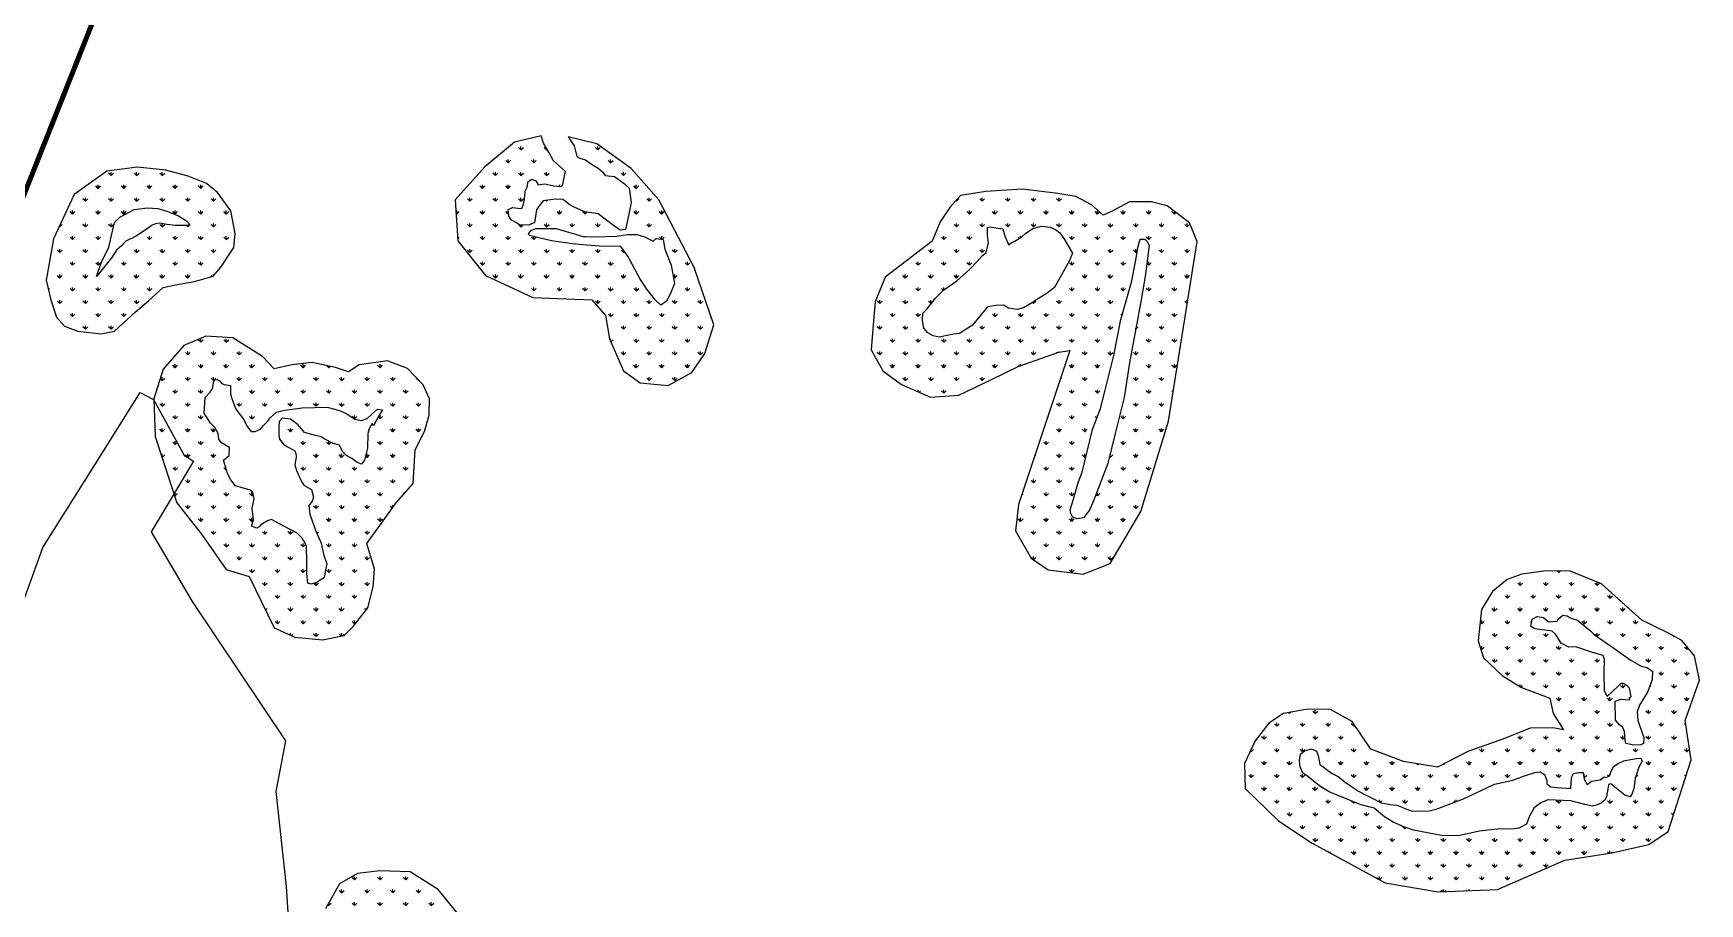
# Model space of a CAD drawing. Header units: metres. Extents: x 255476 to 378809, y 1739479 to 2227865.
# Drawn here: x 324383 to 326039, y 1831817 to 1832682 of the extents above; entities that cross this region are included whole.
import ezdxf

# ---------------------------------------------------------------- set-up
doc = ezdxf.new("R2010")
doc.units = ezdxf.units.M
doc.header["$MEASUREMENT"] = 0
for name, color, linetype in [('COASTLINE', 5, 'Continuous'), ('DISTRICT BOUNDRY', 86, 'Continuous'), ('MANGROOVE BUFFER ZONE', 120, 'Continuous')]:
    doc.layers.add(name, color=color, linetype=linetype)

msp = doc.modelspace()

# ---------------------------------------------------------------- hatches: boundary and pattern name
at = {"layer": 'MANGROOVE BUFFER ZONE'}
h = msp.add_hatch(dxfattribs=at)
h.set_pattern_fill('GRASS', color=256, scale=18)
h.paths.add_polyline_path([(325039.6, 1832449.5), (325004.3, 1832516.7), (324977, 1832547.8), (324942.9, 1832572.2), (324914.5, 1832579.4), (324917.6, 1832574.4), (324920.2, 1832570.3), (324923.1, 1832559.9), (324925.8, 1832558.1), (324931.5, 1832556.4), (324934.2, 1832554.6), (324938.5, 1832551.4), (324944.3, 1832548.1), (324948.4, 1832544.6), (324951.2, 1832541), (324960.5, 1832539.7), (324970.5, 1832532.7), (324975, 1832528.4), (324977.1, 1832514), (324974.6, 1832502.5), (324971.2, 1832487.2), (324966, 1832486.4), (324959.4, 1832491.3), (324944.1, 1832502.7), (324930.9, 1832504.6), (324924, 1832507.8), (324919.8, 1832509.8), (324915.9, 1832511.7), (324909.2, 1832516.9), (324901.3, 1832517.3), (324889.7, 1832515.6), (324885.4, 1832510.6), (324883, 1832506.7), (324880.8, 1832493.9), (324878.6, 1832493), (324875.4, 1832491.4), (324866.3, 1832491.7), (324857.7, 1832496.7), (324855.4, 1832500.4), (324854.6, 1832507.2), (324859.1, 1832508.9), (324864.4, 1832508.5), (324868.5, 1832508.2), (324869.8, 1832511.5), (324871.1, 1832517), (324871.6, 1832525.4), (324873.7, 1832529.1), (324874.5, 1832534.8), (324878.4, 1832537.2), (324882.1, 1832535.4), (324884.7, 1832531.7), (324891.3, 1832532.6), (324900.1, 1832530.6), (324906.8, 1832529.9), (324908.3, 1832530.5), (324909.4, 1832533.1), (324909.7, 1832536), (324911.6, 1832544.9), (324899.7, 1832555.3), (324895.4, 1832563.3), (324889.8, 1832572.9), (324887.4, 1832580.3), (324861.2, 1832573.9), (324831.5, 1832549.5), (324802.2, 1832516.8), (324804.8, 1832475.9), (324832.1, 1832441.4), (324879.3, 1832419.7), (324937.8, 1832417.4), (324951.3, 1832401.8), (324955.4, 1832378.6), (324969.2, 1832346.6), (324986, 1832334.9), (325013.6, 1832332.3), (325037.3, 1832345.1), (325050.1, 1832363.9), (325059, 1832392.3)])
h.paths.add_polyline_path([(324992.6, 1832427.9), (324985.5, 1832438.4), (324973.6, 1832460.8), (324966.8, 1832470.2), (324945.4, 1832470.7), (324928.7, 1832472), (324918.7, 1832472.8), (324897.9, 1832475.9), (324885.1, 1832479), (324878.6, 1832480.6), (324875.6, 1832481.3), (324875.1, 1832482.9), (324877.9, 1832486.4), (324882.7, 1832488.3), (324902.3, 1832488.1), (324912.4, 1832485.2), (324921.8, 1832482.5), (324929.2, 1832480.4), (324941.5, 1832479.8), (324962.5, 1832480.5), (324973.7, 1832482.2), (324982.7, 1832482.1), (324990.1, 1832480), (324998.7, 1832475.5), (325001.9, 1832478.2), (325008.8, 1832477.3), (325010.4, 1832467.5), (325016.8, 1832451.8), (325017.7, 1832446.3), (325019.9, 1832433.6), (325016.1, 1832423.7), (325012.1, 1832416.1), (325006.4, 1832412), (325001.1, 1832417)], flags=16)
h = msp.add_hatch(dxfattribs=at)
h.set_pattern_fill('GRASS', color=256, scale=18)
h.paths.add_polyline_path([(324569.3, 1832449.6), (324582.1, 1832469.4), (324583.5, 1832483.2), (324579.1, 1832505.6), (324566, 1832523.8), (324555.2, 1832532.9), (324536.8, 1832540.2), (324514.7, 1832546.3), (324486.4, 1832549), (324455.9, 1832545.3), (324423.6, 1832521.9), (324402.9, 1832478), (324395.8, 1832437), (324400.5, 1832417.2), (324406.1, 1832400), (324413.9, 1832391.2), (324427.3, 1832386.2), (324450.4, 1832383.5), (324463.8, 1832386.3), (324484.2, 1832405), (324497.6, 1832416.2), (324512.1, 1832429.7), (324524.2, 1832432.3), (324543, 1832435.5), (324561.7, 1832440.9)])
h.paths.add_polyline_path([(324524.1, 1832491.3), (324515.8, 1832492), (324508.6, 1832493.6), (324504.5, 1832492.8), (324501, 1832491.4), (324494.2, 1832486.4), (324484.4, 1832480.4), (324474.8, 1832475.5), (324471.1, 1832471.3), (324465.7, 1832466.8), (324461.1, 1832459.3), (324458.3, 1832455.9), (324445.9, 1832440.6), (324450.4, 1832454.1), (324457.9, 1832469.5), (324461.8, 1832485.4), (324463.6, 1832494), (324468.8, 1832499.3), (324483.1, 1832507.2), (324496.5, 1832508.8), (324506.8, 1832508), (324515.5, 1832505.5), (324527.2, 1832500.9), (324535.3, 1832495.9), (324538.4, 1832492.2), (324536.4, 1832491.1)], flags=16)
h = msp.add_hatch(dxfattribs=at)
h.set_pattern_fill('GRASS', color=256, scale=18)
h.paths.add_polyline_path([(325539.4, 1832475.4), (325531.7, 1832493.9), (325509.5, 1832510.6), (325493.5, 1832514.6), (325472.2, 1832514.8), (325454.1, 1832505.2), (325445.8, 1832501.4), (325434.2, 1832511.7), (325418.8, 1832520.1), (325400.8, 1832523.1), (325365.9, 1832527.3), (325329.4, 1832525.1), (325304.2, 1832521), (325293.4, 1832508.9), (325284, 1832494.9), (325276.1, 1832475.5), (325229.2, 1832439.9), (325219.3, 1832415.3), (325217.7, 1832396.3), (325215.5, 1832367.7), (325227, 1832346.8), (325245.4, 1832333), (325274.4, 1832320.7), (325302.6, 1832322.4), (325334.8, 1832338.1), (325361.6, 1832351), (325402, 1832365.3), (325412.7, 1832367.1), (325361.9, 1832213.9), (325358.8, 1832187.7), (325374.2, 1832160.4), (325391.1, 1832149.1), (325426, 1832144.5), (325452.8, 1832155.4), (325483.3, 1832207.1), (325510.7, 1832296.7)])
h.paths.add_polyline_path([(325266.8, 1832404), (325271.1, 1832408.4), (325279.4, 1832418.9), (325287.3, 1832426.8), (325300.6, 1832436.1), (325310.1, 1832444.8), (325313.5, 1832447.9), (325320.8, 1832455.4), (325325.6, 1832460.9), (325329.5, 1832464.2), (325332.1, 1832473.8), (325331, 1832481.3), (325331.1, 1832489.1), (325333.7, 1832489.8), (325343.5, 1832488.2), (325346.3, 1832487.8), (325347.9, 1832481.9), (325348.9, 1832479), (325350.6, 1832475.5), (325351.9, 1832472.1), (325354.6, 1832474.1), (325357.4, 1832475.2), (325365.3, 1832480.2), (325368.6, 1832483.1), (325375.9, 1832488.3), (325384.7, 1832490.5), (325393.1, 1832489.6), (325398.7, 1832487.1), (325402.7, 1832484), (325406.7, 1832478.4), (325415.4, 1832463.7), (325412.3, 1832456.5), (325402.8, 1832439.2), (325397.4, 1832429.4), (325389.2, 1832423.2), (325381.7, 1832418.5), (325374.7, 1832414.1), (325366.9, 1832409.2), (325360.4, 1832407.6), (325351.7, 1832409), (325347, 1832412.1), (325339.3, 1832411.6), (325331.1, 1832410.2), (325316.1, 1832392.2), (325303, 1832384), (325297.2, 1832383.3), (325283, 1832380.1), (325277, 1832381.5), (325271.6, 1832384.5), (325267.7, 1832389.3), (325266.4, 1832396.7)], flags=16)
h.paths.add_polyline_path([(325456.5, 1832362.1), (325463.3, 1832397.7), (325473.9, 1832435), (325478.4, 1832456.6), (325480.4, 1832469.3), (325482.5, 1832477.5), (325487.2, 1832477.6), (325489.7, 1832475.4), (325491.7, 1832471.7), (325491, 1832466), (325487.7, 1832440.4), (325483.5, 1832417.4), (325472.2, 1832354.6), (325466.7, 1832320.3), (325457.8, 1832284.6), (325450.5, 1832254.8), (325436.4, 1832217.4), (325432.4, 1832208.3), (325429.2, 1832204.5), (325426.8, 1832200.8), (325419.8, 1832199.6), (325415.3, 1832201.8), (325413.7, 1832204.8), (325413.2, 1832208.7), (325416, 1832218.1), (325421, 1832235.9), (325424.9, 1832245.9), (325435.2, 1832288.3), (325443.4, 1832309.4), (325447.6, 1832326.2)], flags=16)
h = msp.add_hatch(dxfattribs=at)
h.set_pattern_fill('GRASS', color=256, scale=18)
h.paths.add_polyline_path([(324771.5, 1832286.3), (324776.3, 1832302.6), (324776.7, 1832318.8), (324770.3, 1832332.7), (324754.7, 1832349.1), (324735, 1832356.8), (324706.7, 1832352.6), (324696, 1832345.8), (324683.2, 1832350), (324660, 1832354.9), (324639.9, 1832352.8), (324622.2, 1832348.6), (324610.7, 1832360.9), (324581.1, 1832379.6), (324554.4, 1832381.1), (324532.4, 1832371.8), (324511.9, 1832348.5), (324502.9, 1832319), (324504.1, 1832281.4), (324525.6, 1832215.7), (324550.1, 1832184.3), (324574.6, 1832149.3), (324597.5, 1832142.3), (324622.2, 1832091.3), (324642.8, 1832082), (324670.4, 1832079.3), (324691.7, 1832083.8), (324700.9, 1832092.5), (324715.5, 1832111.2), (324720.7, 1832132.2), (324722.1, 1832149.7), (324714.4, 1832175), (324725.5, 1832190.6), (324743.1, 1832215.2), (324760.4, 1832234.8), (324762.5, 1832268.2)])
h.paths.add_polyline_path([(324559, 1832294.6), (324552.8, 1832304.8), (324553.9, 1832320.1), (324558.6, 1832325.5), (324561.4, 1832329.8), (324561.9, 1832335.4), (324563.4, 1832337.8), (324565.4, 1832338.1), (324567.9, 1832336.9), (324570.2, 1832334.2), (324572.6, 1832333.1), (324578.8, 1832332), (324578.8, 1832323.5), (324580.5, 1832318.3), (324582.2, 1832313.9), (324583.9, 1832309.4), (324587.1, 1832304.5), (324592.3, 1832298.4), (324595.4, 1832291.4), (324599.3, 1832286.3), (324603.4, 1832286.3), (324608.6, 1832288.7), (324611.3, 1832292.1), (324615.6, 1832296.5), (324618.5, 1832300.4), (324624.7, 1832305.7), (324632.7, 1832307.5), (324650, 1832309.8), (324675.1, 1832310.5), (324682.6, 1832308.5), (324688.9, 1832306.8), (324695.6, 1832303.3), (324702.4, 1832298.7), (324708.9, 1832297.5), (324714.6, 1832299.4), (324719, 1832303.4), (324725, 1832308.8), (324729.8, 1832308.1), (324726.3, 1832301.9), (324720.9, 1832292.2), (324719.8, 1832294.4), (324716.8, 1832289.1), (324715.3, 1832284.6), (324714.9, 1832269.8), (324712, 1832258), (324709.2, 1832254.1), (324704.8, 1832255.6), (324699.6, 1832259.7), (324694.1, 1832262.7), (324690.2, 1832266.7), (324687.2, 1832272.7), (324680.9, 1832274.6), (324672.5, 1832278.7), (324669.1, 1832281), (324663.5, 1832282.5), (324652.4, 1832285.5), (324646, 1832293), (324638.5, 1832298.7), (324630.3, 1832299.6), (324627.4, 1832296.4), (324626.9, 1832290.6), (324626.8, 1832283), (324627.6, 1832278.9), (324631.6, 1832273.8), (324635, 1832271.6), (324642.4, 1832267.5), (324643.8, 1832265), (324644.1, 1832261.1), (324642.9, 1832253.2), (324644.4, 1832247.7), (324649.6, 1832236.6), (324651.9, 1832233.2), (324659.3, 1832228.9), (324661.5, 1832221.2), (324660.1, 1832217.3), (324656.8, 1832212.8), (324657.7, 1832204.3), (324663.5, 1832188.5), (324669, 1832175.6), (324671.7, 1832163.3), (324674.7, 1832155.2), (324671.9, 1832141.3), (324664.7, 1832136.4), (324659.1, 1832134.7), (324655.8, 1832135.7), (324654.9, 1832145.1), (324654.7, 1832156), (324654.3, 1832172.8), (324650.1, 1832180.6), (324645.2, 1832185.3), (324631.8, 1832192.5), (324619.7, 1832198.9), (324615.6, 1832197.6), (324609.2, 1832193.8), (324607.5, 1832191.6), (324605.2, 1832190.5), (324599.8, 1832192.5), (324601.8, 1832198.7), (324600.4, 1832210.2), (324602.3, 1832219.6), (324601, 1832225.8), (324598.3, 1832228), (324584, 1832232.6), (324579.4, 1832238.5), (324575.9, 1832244.8), (324572.1, 1832257.9), (324577.5, 1832262.7), (324577.8, 1832270.7), (324570.1, 1832275.2), (324567.2, 1832278.9), (324566.6, 1832284.5), (324563.5, 1832290.3)], flags=16)
h = msp.add_hatch(dxfattribs=at)
h.set_pattern_fill('GRASS', color=256, scale=18)
h.paths.add_polyline_path([(326030.2, 1831960), (326024, 1831999.3), (326038.5, 1832039.2), (326033.4, 1832063.4), (326020.9, 1832078.7), (326007, 1832086.5), (325981.1, 1832098.8), (325941, 1832135.2), (325909.8, 1832147.5), (325885.9, 1832148), (325861.7, 1832144.8), (325847.1, 1832139.3), (325832.8, 1832127.3), (325821.8, 1832109.5), (325818.4, 1832078.4), (325823.9, 1832061.6), (325842.3, 1832044.1), (325860.8, 1832032.5), (325889.6, 1832021.5), (325892.9, 1832006.3), (325903.1, 1831990), (325892.6, 1831991.9), (325870, 1831991.5), (325842.9, 1831980.8), (325808.1, 1831968.4), (325777.9, 1831952.8), (325744.2, 1831958.4), (325711.7, 1831970.7), (325693.4, 1831998.4), (325671.1, 1832010.4), (325647.3, 1832010.3), (325625.2, 1832006.1), (325610.6, 1831996.6), (325596.8, 1831979), (325586.4, 1831956.5), (325586.9, 1831931.5), (325620.1, 1831899.5), (325653.4, 1831877.2), (325725.9, 1831837.9), (325778.6, 1831829.1), (325837.5, 1831831.4), (325904.5, 1831860.4), (325951.3, 1831867.8), (325988, 1831876.1), (326007.2, 1831889)])
h.paths.add_polyline_path([(325671.1, 1831928), (325667.1, 1831930.4), (325662, 1831933.4), (325654.8, 1831939), (325648.8, 1831943.9), (325644.3, 1831946.9), (325641.5, 1831953.3), (325641.1, 1831959.5), (325641.8, 1831965.7), (325645.8, 1831969), (325652.8, 1831971), (325657.7, 1831968.9), (325659.5, 1831964.4), (325661.3, 1831955.4), (325664.4, 1831953.1), (325668.8, 1831949.9), (325673.5, 1831946.5), (325679.4, 1831943.5), (325682.5, 1831941.4), (325686.3, 1831938.1), (325692.6, 1831933.6), (325699.7, 1831928.9), (325706.6, 1831925.4), (325712.5, 1831922.4), (325722, 1831917.5), (325731.4, 1831915.7), (325737.4, 1831915.2), (325741.3, 1831913.7), (325745.7, 1831911.9), (325752.8, 1831909), (325769.7, 1831909.5), (325776.6, 1831911.1), (325804, 1831921.3), (325834.8, 1831935.8), (325852.8, 1831940.1), (325864.5, 1831944.4), (325874.8, 1831947.6), (325880.2, 1831948.2), (325884.5, 1831945.7), (325886.6, 1831939.7), (325886.8, 1831936.4), (325890.8, 1831933.2), (325896.5, 1831932.7), (325910.5, 1831931.7), (325911.3, 1831942.5), (325913.1, 1831946.4), (325918.2, 1831947.5), (325922.9, 1831947.6), (325923.8, 1831941), (325926.6, 1831935.7), (325931.2, 1831938.8), (325939.7, 1831940.3), (325943.7, 1831943.1), (325945.5, 1831942.5), (325948.8, 1831944.1), (325950.4, 1831947.8), (325952.9, 1831953.4), (325957.5, 1831956.4), (325963.2, 1831959.1), (325968.1, 1831960.1), (325975.7, 1831961.6), (325980.2, 1831961.7), (325981.3, 1831958.7), (325978, 1831952.8), (325974.4, 1831941.7), (325973, 1831931.7), (325971.6, 1831926.7), (325969.5, 1831923.3), (325964, 1831925.1), (325956, 1831931.7), (325950.3, 1831936.4), (325948.1, 1831935.7), (325947.6, 1831933), (325946.1, 1831923.6), (325944.2, 1831920.2), (325940.9, 1831917.4), (325937.8, 1831915.6), (325931.9, 1831914), (325924.5, 1831915.9), (325910.4, 1831919.3), (325887.8, 1831920.3), (325880.8, 1831917.3), (325874, 1831912.6), (325869.1, 1831903.4), (325866.5, 1831896.1), (325859, 1831892.3), (325854.2, 1831891.5), (325837.3, 1831891.1), (325819.9, 1831889.2), (325798.7, 1831884.7), (325781.9, 1831884.8), (325754.2, 1831890.2), (325744.7, 1831893.6), (325733.9, 1831898.2), (325725.3, 1831903.4), (325715.1, 1831912.1), (325711, 1831913.2), (325702.1, 1831915.5), (325690.7, 1831920), (325679.5, 1831924.6)], flags=16)
h.paths.add_polyline_path([(325870.9, 1832092.8), (325872, 1832100), (325877, 1832102.7), (325883.4, 1832101.6), (325888.3, 1832097.3), (325896.9, 1832098), (325897.9, 1832100.1), (325902.7, 1832103.8), (325906.8, 1832103.4), (325909.7, 1832101.3), (325917.2, 1832099), (325930.2, 1832088.4), (325933.8, 1832084.7), (325953.1, 1832071.1), (325969.3, 1832059.6), (325980.5, 1832053.1), (325986.1, 1832051.8), (325991.7, 1832048.3), (325991.2, 1832040.1), (325987, 1832028), (325978.9, 1832014.5), (325976.3, 1832007.7), (325977.2, 1831999.1), (325983.2, 1831982.2), (325982.7, 1831976.4), (325980, 1831975), (325973, 1831974.6), (325965.1, 1831976.5), (325964.4, 1831979.8), (325963.8, 1831988.2), (325961.8, 1831993), (325959.1, 1831994.5), (325954.8, 1831999.6), (325954.5, 1832018.3), (325960, 1832020.5), (325969, 1832019.7), (325968.9, 1832022.1), (325970.6, 1832022.8), (325968.7, 1832031.4), (325967.4, 1832032.6), (325965, 1832034.7), (325962.7, 1832036), (325960.7, 1832036), (325959.3, 1832035.1), (325958, 1832033.8), (325946.7, 1832023.2), (325943.9, 1832028.6), (325943.6, 1832047), (325944.1, 1832059.7), (325942.6, 1832063.8), (325931.9, 1832066.7), (325915.6, 1832072.5), (325908.6, 1832072.1), (325900.9, 1832076.2), (325895.4, 1832084.9), (325891.9, 1832087.9), (325874.6, 1832090.2)], flags=16)
h = msp.add_hatch(dxfattribs=at)
h.set_pattern_fill('GRASS', color=256, scale=18)
h.paths.add_polyline_path([(324913.8, 1831631.3), (324924.5, 1831649.2), (324932.5, 1831665.5), (324930.9, 1831687.6), (324923.6, 1831707.7), (324916.4, 1831739.2), (324913.2, 1831765.8), (324908.9, 1831779.4), (324897.7, 1831794.5), (324881.8, 1831803.8), (324862.1, 1831804.3), (324842.3, 1831801), (324828.6, 1831789.2), (324815.3, 1831777.1), (324812.7, 1831797.5), (324785.1, 1831831.4), (324757.3, 1831848.7), (324727.3, 1831850), (324705.2, 1831847.1), (324687.1, 1831837), (324673.3, 1831812), (324675.1, 1831785.1), (324697.6, 1831741.9), (324702.8, 1831711.6), (324711.8, 1831696.9), (324716.5, 1831687.4), (324708.3, 1831631.5), (324711.6, 1831582.5), (324724.6, 1831541.9), (324739.7, 1831513.2), (324758.6, 1831497.1), (324774.9, 1831489.5), (324789.2, 1831484.4), (324793.1, 1831418.7), (324797.2, 1831386.4), (324803.5, 1831366.6), (324817.4, 1831349.9), (324848.9, 1831340.4), (324868.3, 1831341.3), (324890.2, 1831354.7), (324899.2, 1831375.4), (324915.4, 1831401.5), (324918.1, 1831473.5), (324933.6, 1831506.4), (324933.8, 1831578.6)])
h.paths.add_polyline_path([(324766.3, 1831594.6), (324768.2, 1831601.4), (324781.8, 1831601.7), (324787.7, 1831616.1), (324785.3, 1831620.5), (324771.8, 1831622.6), (324763.3, 1831624.8), (324762.5, 1831632.2), (324764.8, 1831663.3), (324768.3, 1831689.3), (324772.8, 1831695.3), (324776.9, 1831700.6), (324778.8, 1831707), (324776.3, 1831715.4), (324772.3, 1831718.3), (324759.7, 1831727.2), (324751.2, 1831731.6), (324749.2, 1831740.1), (324750.4, 1831755.5), (324751.5, 1831768.8), (324748.6, 1831773.5), (324741.3, 1831780.5), (324734.2, 1831786.9), (324727.1, 1831793.2), (324724.3, 1831798.4), (324724.5, 1831803.6), (324724.6, 1831805.3), (324729.3, 1831803.3), (324734, 1831798), (324741.4, 1831794), (324748.7, 1831790.1), (324752.9, 1831785.6), (324760.6, 1831782.8), (324765, 1831781.2), (324767.7, 1831779.1), (324766.4, 1831772), (324767.1, 1831767.6), (324770, 1831762.7), (324775.9, 1831751.2), (324780.5, 1831738.2), (324786.5, 1831726.3), (324792.4, 1831714.5), (324796.1, 1831711.1), (324798.3, 1831692.8), (324799, 1831678.7), (324801.5, 1831655.5), (324801.7, 1831642), (324806.6, 1831620.8), (324811.4, 1831611.4), (324817, 1831608.3), (324821.2, 1831607.7), (324825.3, 1831608.1), (324827.9, 1831609.2), (324827.1, 1831616.9), (324837.2, 1831621.7), (324841.5, 1831625.4), (324844.2, 1831628.5), (324843.3, 1831637.9), (324841.2, 1831660.3), (324834.4, 1831680), (324837.7, 1831692.9), (324845.7, 1831696.5), (324851.5, 1831703.7), (324850.3, 1831710.6), (324851.5, 1831721.1), (324852.2, 1831733.7), (324857.2, 1831744.6), (324858.4, 1831748), (324860.9, 1831755), (324865, 1831756.7), (324870.9, 1831760.6), (324873, 1831755.6), (324872.7, 1831737.1), (324871, 1831706.2), (324873.9, 1831697.6), (324878, 1831695), (324880.3, 1831691.3), (324881.7, 1831684.6), (324878.8, 1831676.5), (324872.8, 1831664.6), (324869.6, 1831660.3), (324867.7, 1831654.4), (324871.2, 1831619.6), (324871.3, 1831612.4), (324879.6, 1831603.4), (324887, 1831600), (324889.6, 1831590.1), (324887, 1831583.7), (324886.3, 1831575), (324890.1, 1831564.3), (324889.4, 1831550.3), (324888.4, 1831538.7), (324885.2, 1831530.9), (324885.3, 1831522.1), (324885.4, 1831505.5), (324883.3, 1831503.6), (324878.1, 1831503), (324875.5, 1831500), (324870.8, 1831490.9), (324868.1, 1831472.4), (324866.8, 1831444.2), (324864.1, 1831441.3), (324863.6, 1831435.9), (324861.5, 1831414.7), (324857.5, 1831405.5), (324853.4, 1831400.9), (324848.2, 1831391.9), (324843.1, 1831385.6), (324837.6, 1831385.8), (324838, 1831403.6), (324845.8, 1831414.2), (324844.2, 1831437.6), (324841.6, 1831444.6), (324841.3, 1831473.5), (324838.4, 1831480.5), (324838.9, 1831491.3), (324842.1, 1831499.8), (324842.3, 1831515.7), (324846.7, 1831528.3), (324846, 1831531.5), (324846, 1831546), (324843.5, 1831556.2), (324841.1, 1831566.1), (324837.4, 1831569.6), (324830.7, 1831570.4), (324824.3, 1831567.4), (324815.7, 1831565.2), (324811.8, 1831560.4), (324805.6, 1831550.2), (324800.9, 1831543.7), (324795.7, 1831541.8), (324791.3, 1831542), (324786.7, 1831545.7), (324784, 1831550.7), (324782.1, 1831560.7), (324780.8, 1831572.6), (324777, 1831584.7), (324770.8, 1831586.9)], flags=16)

# ---------------------------------------------------------------- linework, layer by layer
at = {"layer": 'COASTLINE', "color": 1, "flags": 128}
msp.add_lwpolyline([(324498.4, 1832835.1, 5, 5, 0), (324345.5, 1832450.8, 5, 5, 0), (324207.4, 1832267.8, 5, 5, 0), (324152.9, 1832199.7, 5, 5, 0), (324129.9, 1832170.9, 5, 5, 0), (324105.1, 1832024.4, 5, 5, 0), (322764.6, 1830504.6, 5, 5, 0)], format="xyseb", dxfattribs=at)
at = {"layer": 'DISTRICT BOUNDRY'}
msp.add_polyline3d([(324367.7, 1832102.3, 0), (324392.4, 1832171.3, 0), (324444.7, 1832254.3, 0), (324489.3, 1832325.1, 0), (324502.3, 1832318.3, 0), (324533.1, 1832262.2, 0), (324537.7, 1832259.6, 0), (324542.3, 1832257.1, 0), (324500.1, 1832186.6, 0), (324540.7, 1832117.4, 0), (324633.5, 1831979, 0), (324623.9, 1831928.6, 0), (324634.1, 1831834.3, 0), (324646.3, 1831644.6, 0)], dxfattribs=at)
at = {"layer": 'MANGROOVE BUFFER ZONE'}
for points in [[(325039.6, 1832449.5), (325004.3, 1832516.7), (324977, 1832547.8), (324942.9, 1832572.2), (324914.5, 1832579.4), (324917.6, 1832574.4), (324920.2, 1832570.3), (324923.1, 1832559.9), (324925.8, 1832558.1), (324931.5, 1832556.4), (324934.2, 1832554.6), (324938.5, 1832551.4), (324944.3, 1832548.1), (324948.4, 1832544.6), (324951.2, 1832541), (324960.5, 1832539.7), (324970.5, 1832532.7), (324975, 1832528.4), (324977.1, 1832514), (324974.6, 1832502.5), (324971.2, 1832487.2), (324966, 1832486.4), (324959.4, 1832491.3), (324944.1, 1832502.7), (324930.9, 1832504.6), (324924, 1832507.8), (324919.8, 1832509.8), (324915.9, 1832511.7), (324909.2, 1832516.9), (324901.3, 1832517.3), (324889.7, 1832515.6), (324885.4, 1832510.6), (324883, 1832506.7), (324880.8, 1832493.9), (324878.6, 1832493), (324875.4, 1832491.4), (324866.3, 1832491.7), (324857.7, 1832496.7), (324855.4, 1832500.4), (324854.6, 1832507.2), (324859.1, 1832508.9), (324864.4, 1832508.5), (324868.5, 1832508.2), (324869.8, 1832511.5), (324871.1, 1832517), (324871.6, 1832525.4), (324873.7, 1832529.1), (324874.5, 1832534.8), (324878.4, 1832537.2), (324882.1, 1832535.4), (324884.7, 1832531.7), (324891.3, 1832532.6), (324900.1, 1832530.6), (324906.8, 1832529.9), (324908.3, 1832530.5), (324909.4, 1832533.1), (324909.7, 1832536), (324911.6, 1832544.9), (324899.7, 1832555.3), (324895.4, 1832563.3), (324889.8, 1832572.9), (324887.4, 1832580.3), (324861.2, 1832573.9), (324831.5, 1832549.5), (324802.2, 1832516.8), (324804.8, 1832475.9), (324832.1, 1832441.4), (324879.3, 1832419.7), (324937.8, 1832417.4), (324951.3, 1832401.8), (324955.4, 1832378.6), (324969.2, 1832346.6), (324986, 1832334.9), (325013.6, 1832332.3), (325037.3, 1832345.1), (325050.1, 1832363.9), (325059, 1832392.3)], [(324561.7, 1832440.9), (324569.3, 1832449.6), (324582.1, 1832469.4), (324583.5, 1832483.2), (324579.1, 1832505.6), (324566, 1832523.8), (324555.2, 1832532.9), (324536.8, 1832540.2), (324514.7, 1832546.3), (324486.4, 1832549), (324455.9, 1832545.3), (324423.6, 1832521.9), (324402.9, 1832478), (324395.8, 1832437), (324400.5, 1832417.2), (324406.1, 1832400), (324413.9, 1832391.2), (324427.3, 1832386.2), (324450.4, 1832383.5), (324463.8, 1832386.3), (324484.2, 1832405), (324497.6, 1832416.2), (324512.1, 1832429.7), (324524.2, 1832432.3), (324543, 1832435.5)], [(325539.4, 1832475.4), (325531.7, 1832493.9), (325509.5, 1832510.6), (325493.5, 1832514.6), (325472.2, 1832514.8), (325454.1, 1832505.2), (325445.8, 1832501.4), (325434.2, 1832511.7), (325418.8, 1832520.1), (325400.8, 1832523.1), (325365.9, 1832527.3), (325329.4, 1832525.1), (325304.2, 1832521), (325293.4, 1832508.9), (325284, 1832494.9), (325276.1, 1832475.5), (325229.2, 1832439.9), (325219.3, 1832415.3), (325217.7, 1832396.3), (325215.5, 1832367.7), (325227, 1832346.8), (325245.4, 1832333), (325274.4, 1832320.7), (325302.6, 1832322.4), (325334.8, 1832338.1), (325361.6, 1832351), (325402, 1832365.3), (325412.7, 1832367.1), (325361.9, 1832213.9), (325358.8, 1832187.7), (325374.2, 1832160.4), (325391.1, 1832149.1), (325426, 1832144.5), (325452.8, 1832155.4), (325483.3, 1832207.1), (325510.7, 1832296.7)], [(324445.9, 1832440.6), (324450.4, 1832454.1), (324457.9, 1832469.5), (324461.8, 1832485.4), (324463.6, 1832494), (324468.8, 1832499.3), (324483.1, 1832507.2), (324496.5, 1832508.8), (324506.8, 1832508), (324515.5, 1832505.5), (324527.2, 1832500.9), (324535.3, 1832495.9), (324538.4, 1832492.2), (324536.4, 1832491.1), (324524.1, 1832491.3), (324515.8, 1832492), (324508.6, 1832493.6), (324504.5, 1832492.8), (324501, 1832491.4), (324494.2, 1832486.4), (324484.4, 1832480.4), (324474.8, 1832475.5), (324471.1, 1832471.3), (324465.7, 1832466.8), (324461.1, 1832459.3), (324458.3, 1832455.9)], [(324985.5, 1832438.4), (324973.6, 1832460.8), (324966.8, 1832470.2), (324945.4, 1832470.7), (324928.7, 1832472), (324918.7, 1832472.8), (324897.9, 1832475.9), (324885.1, 1832479), (324878.6, 1832480.6), (324875.6, 1832481.3), (324875.1, 1832482.9), (324877.9, 1832486.4), (324882.7, 1832488.3), (324902.3, 1832488.1), (324912.4, 1832485.2), (324921.8, 1832482.5), (324929.2, 1832480.4), (324941.5, 1832479.8), (324962.5, 1832480.5), (324973.7, 1832482.2), (324982.7, 1832482.1), (324990.1, 1832480), (324998.7, 1832475.5), (325001.9, 1832478.2), (325008.8, 1832477.3), (325010.4, 1832467.5), (325016.8, 1832451.8), (325017.7, 1832446.3), (325019.9, 1832433.6), (325016.1, 1832423.7), (325012.1, 1832416.1), (325006.4, 1832412), (325001.1, 1832417), (324992.6, 1832427.9)], [(325402.8, 1832439.2), (325397.4, 1832429.4), (325389.2, 1832423.2), (325381.7, 1832418.5), (325374.7, 1832414.1), (325366.9, 1832409.2), (325360.4, 1832407.6), (325351.7, 1832409), (325347, 1832412.1), (325339.3, 1832411.6), (325331.1, 1832410.2), (325316.1, 1832392.2), (325303, 1832384), (325297.2, 1832383.3), (325283, 1832380.1), (325277, 1832381.5), (325271.6, 1832384.5), (325267.7, 1832389.3), (325266.4, 1832396.7), (325266.8, 1832404), (325271.1, 1832408.4), (325279.4, 1832418.9), (325287.3, 1832426.8), (325300.6, 1832436.1), (325310.1, 1832444.8), (325313.5, 1832447.9), (325320.8, 1832455.4), (325325.6, 1832460.9), (325329.5, 1832464.2), (325332.1, 1832473.8), (325331, 1832481.3), (325331.1, 1832489.1), (325333.7, 1832489.8), (325343.5, 1832488.2), (325346.3, 1832487.8), (325347.9, 1832481.9), (325348.9, 1832479), (325350.6, 1832475.5), (325351.9, 1832472.1), (325354.6, 1832474.1), (325357.4, 1832475.2), (325365.3, 1832480.2), (325368.6, 1832483.1), (325375.9, 1832488.3), (325384.7, 1832490.5), (325393.1, 1832489.6), (325398.7, 1832487.1), (325402.7, 1832484), (325406.7, 1832478.4), (325415.4, 1832463.7), (325412.3, 1832456.5)], [(325473.9, 1832435), (325478.4, 1832456.6), (325480.4, 1832469.3), (325482.5, 1832477.5), (325487.2, 1832477.6), (325489.7, 1832475.4), (325491.7, 1832471.7), (325491, 1832466), (325487.7, 1832440.4), (325483.5, 1832417.4), (325472.2, 1832354.6), (325466.7, 1832320.3), (325457.8, 1832284.6), (325450.5, 1832254.8), (325436.4, 1832217.4), (325432.4, 1832208.3), (325429.2, 1832204.5), (325426.8, 1832200.8), (325419.8, 1832199.6), (325415.3, 1832201.8), (325413.7, 1832204.8), (325413.2, 1832208.7), (325416, 1832218.1), (325421, 1832235.9), (325424.9, 1832245.9), (325435.2, 1832288.3), (325443.4, 1832309.4), (325447.6, 1832326.2), (325456.5, 1832362.1), (325463.3, 1832397.7)], [(324762.5, 1832268.2), (324771.5, 1832286.3), (324776.3, 1832302.6), (324776.7, 1832318.8), (324770.3, 1832332.7), (324754.7, 1832349.1), (324735, 1832356.8), (324706.7, 1832352.6), (324696, 1832345.8), (324683.2, 1832350), (324660, 1832354.9), (324639.9, 1832352.8), (324622.2, 1832348.6), (324610.7, 1832360.9), (324581.1, 1832379.6), (324554.4, 1832381.1), (324532.4, 1832371.8), (324511.9, 1832348.5), (324502.9, 1832319), (324504.1, 1832281.4), (324525.6, 1832215.7), (324550.1, 1832184.3), (324574.6, 1832149.3), (324597.5, 1832142.3), (324622.2, 1832091.3), (324642.8, 1832082), (324670.4, 1832079.3), (324691.7, 1832083.8), (324700.9, 1832092.5), (324715.5, 1832111.2), (324720.7, 1832132.2), (324722.1, 1832149.7), (324714.4, 1832175), (324725.5, 1832190.6), (324743.1, 1832215.2), (324760.4, 1832234.8)], [(324572.1, 1832257.9), (324577.5, 1832262.7), (324577.8, 1832270.7), (324570.1, 1832275.2), (324567.2, 1832278.9), (324566.6, 1832284.5), (324563.5, 1832290.3), (324559, 1832294.6), (324552.8, 1832304.8), (324553.9, 1832320.1), (324558.6, 1832325.5), (324561.4, 1832329.8), (324561.9, 1832335.4), (324563.4, 1832337.8), (324565.4, 1832338.1), (324567.9, 1832336.9), (324570.2, 1832334.2), (324572.6, 1832333.1), (324578.8, 1832332), (324578.8, 1832323.5), (324580.5, 1832318.3), (324582.2, 1832313.9), (324583.9, 1832309.4), (324587.1, 1832304.5), (324592.3, 1832298.4), (324595.4, 1832291.4), (324599.3, 1832286.3), (324603.4, 1832286.3), (324608.6, 1832288.7), (324611.3, 1832292.1), (324615.6, 1832296.5), (324618.5, 1832300.4), (324624.7, 1832305.7), (324632.7, 1832307.5), (324650, 1832309.8), (324675.1, 1832310.5), (324682.6, 1832308.5), (324688.9, 1832306.8), (324695.6, 1832303.3), (324702.4, 1832298.7), (324708.9, 1832297.5), (324714.6, 1832299.4), (324719, 1832303.4), (324725, 1832308.8), (324729.8, 1832308.1), (324726.3, 1832301.9), (324720.9, 1832292.2), (324719.8, 1832294.4), (324716.8, 1832289.1), (324715.3, 1832284.6), (324714.9, 1832269.8), (324712, 1832258), (324709.2, 1832254.1), (324704.8, 1832255.6), (324699.6, 1832259.7), (324694.1, 1832262.7), (324690.2, 1832266.7), (324687.2, 1832272.7), (324680.9, 1832274.6), (324672.5, 1832278.7), (324669.1, 1832281), (324663.5, 1832282.5), (324652.4, 1832285.5), (324646, 1832293), (324638.5, 1832298.7), (324630.3, 1832299.6), (324627.4, 1832296.4), (324626.9, 1832290.6), (324626.8, 1832283), (324627.6, 1832278.9), (324631.6, 1832273.8), (324635, 1832271.6), (324642.4, 1832267.5), (324643.8, 1832265), (324644.1, 1832261.1), (324642.9, 1832253.2), (324644.4, 1832247.7), (324649.6, 1832236.6), (324651.9, 1832233.2), (324659.3, 1832228.9), (324661.5, 1832221.2), (324660.1, 1832217.3), (324656.8, 1832212.8), (324657.7, 1832204.3), (324663.5, 1832188.5), (324669, 1832175.6), (324671.7, 1832163.3), (324674.7, 1832155.2), (324671.9, 1832141.3), (324664.7, 1832136.4), (324659.1, 1832134.7), (324655.8, 1832135.7), (324654.9, 1832145.1), (324654.7, 1832156), (324654.3, 1832172.8), (324650.1, 1832180.6), (324645.2, 1832185.3), (324631.8, 1832192.5), (324619.7, 1832198.9), (324615.6, 1832197.6), (324609.2, 1832193.8), (324607.5, 1832191.6), (324605.2, 1832190.5), (324599.8, 1832192.5), (324601.8, 1832198.7), (324600.4, 1832210.2), (324602.3, 1832219.6), (324601, 1832225.8), (324598.3, 1832228), (324584, 1832232.6), (324579.4, 1832238.5), (324575.9, 1832244.8)], [(326007.2, 1831889), (326030.2, 1831960), (326024, 1831999.3), (326038.5, 1832039.2), (326033.4, 1832063.4), (326020.9, 1832078.7), (326007, 1832086.5), (325981.1, 1832098.8), (325941, 1832135.2), (325909.8, 1832147.5), (325885.9, 1832148), (325861.7, 1832144.8), (325847.1, 1832139.3), (325832.8, 1832127.3), (325821.8, 1832109.5), (325818.4, 1832078.4), (325823.9, 1832061.6), (325842.3, 1832044.1), (325860.8, 1832032.5), (325889.6, 1832021.5), (325892.9, 1832006.3), (325903.1, 1831990), (325892.6, 1831991.9), (325870, 1831991.5), (325842.9, 1831980.8), (325808.1, 1831968.4), (325777.9, 1831952.8), (325744.2, 1831958.4), (325711.7, 1831970.7), (325693.4, 1831998.4), (325671.1, 1832010.4), (325647.3, 1832010.3), (325625.2, 1832006.1), (325610.6, 1831996.6), (325596.8, 1831979), (325586.4, 1831956.5), (325586.9, 1831931.5), (325620.1, 1831899.5), (325653.4, 1831877.2), (325725.9, 1831837.9), (325778.6, 1831829.1), (325837.5, 1831831.4), (325904.5, 1831860.4), (325951.3, 1831867.8), (325988, 1831876.1)], [(325870.9, 1832092.8), (325872, 1832100), (325877, 1832102.7), (325883.4, 1832101.6), (325888.3, 1832097.3), (325896.9, 1832098), (325897.9, 1832100.1), (325902.7, 1832103.8), (325906.8, 1832103.4), (325909.7, 1832101.3), (325917.2, 1832099), (325930.2, 1832088.4), (325933.8, 1832084.7), (325953.1, 1832071.1), (325969.3, 1832059.6), (325980.5, 1832053.1), (325986.1, 1832051.8), (325991.7, 1832048.3), (325991.2, 1832040.1), (325987, 1832028), (325978.9, 1832014.5), (325976.3, 1832007.7), (325977.2, 1831999.1), (325983.2, 1831982.2), (325982.7, 1831976.4), (325980, 1831975), (325973, 1831974.6), (325965.1, 1831976.5), (325964.4, 1831979.8), (325963.8, 1831988.2), (325961.8, 1831993), (325959.1, 1831994.5), (325954.8, 1831999.6), (325954.5, 1832018.3), (325960, 1832020.5), (325969, 1832019.7), (325968.9, 1832022.1), (325970.6, 1832022.8), (325968.7, 1832031.4), (325967.4, 1832032.6), (325965, 1832034.7), (325962.7, 1832036), (325960.7, 1832036), (325959.3, 1832035.1), (325958, 1832033.8), (325946.7, 1832023.2), (325943.9, 1832028.6), (325943.6, 1832047), (325944.1, 1832059.7), (325942.6, 1832063.8), (325931.9, 1832066.7), (325915.6, 1832072.5), (325908.6, 1832072.1), (325900.9, 1832076.2), (325895.4, 1832084.9), (325891.9, 1832087.9), (325874.6, 1832090.2)], [(325690.7, 1831920), (325679.5, 1831924.6), (325671.1, 1831928), (325667.1, 1831930.4), (325662, 1831933.4), (325654.8, 1831939), (325648.8, 1831943.9), (325644.3, 1831946.9), (325641.5, 1831953.3), (325641.1, 1831959.5), (325641.8, 1831965.7), (325645.8, 1831969), (325652.8, 1831971), (325657.7, 1831968.9), (325659.5, 1831964.4), (325661.3, 1831955.4), (325664.4, 1831953.1), (325668.8, 1831949.9), (325673.5, 1831946.5), (325679.4, 1831943.5), (325682.5, 1831941.4), (325686.3, 1831938.1), (325692.6, 1831933.6), (325699.7, 1831928.9), (325706.6, 1831925.4), (325712.5, 1831922.4), (325722, 1831917.5), (325731.4, 1831915.7), (325737.4, 1831915.2), (325741.3, 1831913.7), (325745.7, 1831911.9), (325752.8, 1831909), (325769.7, 1831909.5), (325776.6, 1831911.1), (325804, 1831921.3), (325834.8, 1831935.8), (325852.8, 1831940.1), (325864.5, 1831944.4), (325874.8, 1831947.6), (325880.2, 1831948.2), (325884.5, 1831945.7), (325886.6, 1831939.7), (325886.8, 1831936.4), (325890.8, 1831933.2), (325896.5, 1831932.7), (325910.5, 1831931.7), (325911.3, 1831942.5), (325913.1, 1831946.4), (325918.2, 1831947.5), (325922.9, 1831947.6), (325923.8, 1831941), (325926.6, 1831935.7), (325931.2, 1831938.8), (325939.7, 1831940.3), (325943.7, 1831943.1), (325945.5, 1831942.5), (325948.8, 1831944.1), (325950.4, 1831947.8), (325952.9, 1831953.4), (325957.5, 1831956.4), (325963.2, 1831959.1), (325968.1, 1831960.1), (325975.7, 1831961.6), (325980.2, 1831961.7), (325981.3, 1831958.7), (325978, 1831952.8), (325974.4, 1831941.7), (325973, 1831931.7), (325971.6, 1831926.7), (325969.5, 1831923.3), (325964, 1831925.1), (325956, 1831931.7), (325950.3, 1831936.4), (325948.1, 1831935.7), (325947.6, 1831933), (325946.1, 1831923.6), (325944.2, 1831920.2), (325940.9, 1831917.4), (325937.8, 1831915.6), (325931.9, 1831914), (325924.5, 1831915.9), (325910.4, 1831919.3), (325887.8, 1831920.3), (325880.8, 1831917.3), (325874, 1831912.6), (325869.1, 1831903.4), (325866.5, 1831896.1), (325859, 1831892.3), (325854.2, 1831891.5), (325837.3, 1831891.1), (325819.9, 1831889.2), (325798.7, 1831884.7), (325781.9, 1831884.8), (325754.2, 1831890.2), (325744.7, 1831893.6), (325733.9, 1831898.2), (325725.3, 1831903.4), (325715.1, 1831912.1), (325711, 1831913.2), (325702.1, 1831915.5)]]:
    msp.add_lwpolyline(points, close=True, dxfattribs=at)
msp.add_lwpolyline([(324812.7, 1831797.5), (324785.1, 1831831.4), (324757.3, 1831848.7), (324727.3, 1831850), (324705.2, 1831847.1), (324687.1, 1831837), (324673.3, 1831812)], dxfattribs=at)

doc.saveas('drawing.dxf')
